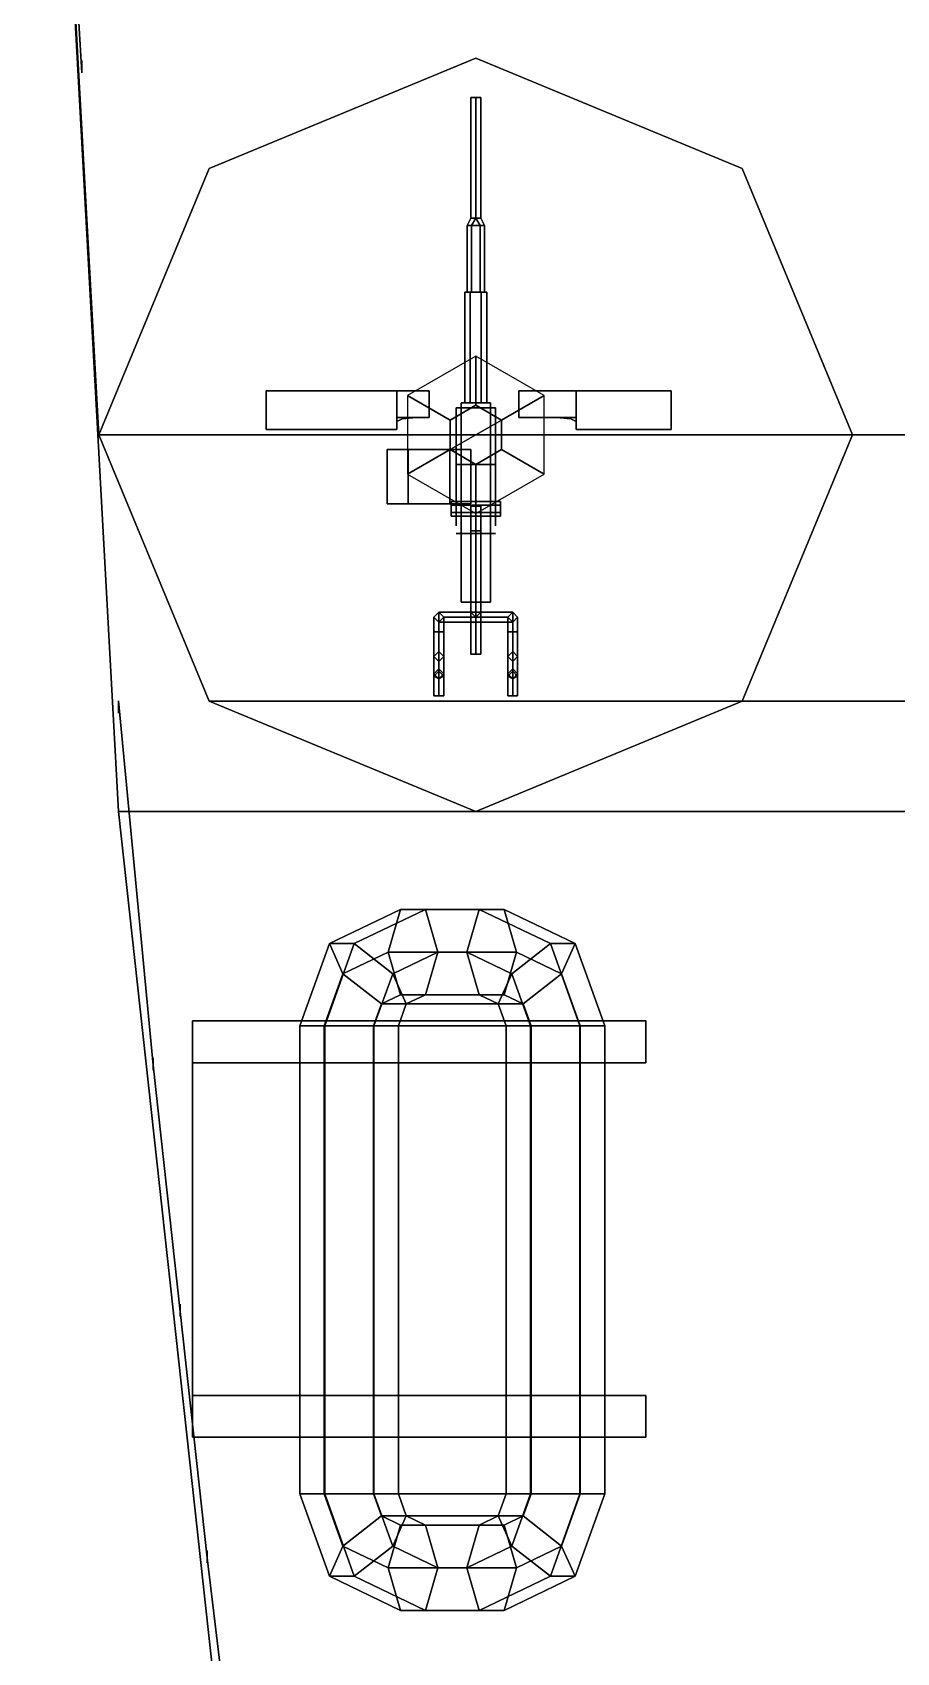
# Model space of a CAD drawing. Header units: millimetres. Extents: x -3.6 to 3.6, y -24.4 to 42.3.
# Drawn here: x -3.58 to -0.07, y -17.62 to -11.05 of the extents above; entities that cross this region are included whole.
import ezdxf

# ---------------------------------------------------------------- set-up
doc = ezdxf.new("R2010")
doc.units = ezdxf.units.MM
for name, color, linetype in [('boats', 1, 'Continuous'), ('gun', 1, 'Continuous'), ('railings', 6, 'Continuous'), ('sleeve', 5, 'Continuous'), ('turret', 2, 'Continuous')]:
    doc.layers.add(name, color=color, linetype=linetype)

msp = doc.modelspace()

# ---------------------------------------------------------------- linework, layer by layer
for points in [[(3.23, -14.21, -1.44), (-3.23, -14.21, -1.44), (-3.58, -7.84, -1.9), (3.58, -7.84, -1.9)], [(-3.58, -7.84, -1.9), (-3.23, -14.21, -1.44), (-3.23, -14.21, 1.68), (-3.58, -7.84, 1.68)], [(-3.58, -7.84, 1.68), (-3.3141, -12.68, 1.68), (-3.31, -12.68, 4.07), (-3.58, -7.84, 4.07)], [(-3.58, -7.84, 4.07), (-3.31, -12.68, 4.07), (3.31, -12.68, 4.07), (3.58, -7.84, 4.07)], [(-1.78, -11.15, 4.07), (-2.8619, -11.5981, 4.07), (-2.8619, -11.5981, 5.07), (-1.78, -11.15, 5.07)], [(-2.8619, -11.5981, 4.07), (-1.78, -11.15, 4.07), (-1.78, -11.15, 5.07), (-2.8619, -11.5981, 5.07)], [(-0.6981, -11.5981, 4.07), (-1.78, -11.15, 4.07), (-1.78, -11.15, 5.07), (-0.6981, -11.5981, 5.07)], [(-1.78, -11.15, 4.07), (-0.6981, -11.5981, 4.07), (-0.6981, -11.5981, 5.07), (-1.78, -11.15, 5.07)], [(-2.8619, -11.5981, 4.07), (-3.31, -12.68, 4.07), (-3.31, -12.68, 5.07), (-2.8619, -11.5981, 5.07)], [(-3.31, -12.68, 4.07), (-2.8619, -11.5981, 4.07), (-2.8619, -11.5981, 5.07), (-3.31, -12.68, 5.07)], [(-0.25, -12.68, 4.07), (-0.6981, -11.5981, 4.07), (-0.6981, -11.5981, 5.07), (-0.25, -12.68, 5.07)], [(-0.6981, -11.5981, 4.07), (-0.25, -12.68, 4.07), (-0.25, -12.68, 5.07), (-0.6981, -11.5981, 5.07)], [(-1.8839, -12.62, 5.31), (-1.78, -12.56, 5.31), (-1.78, -12.36, 4.07), (-2.0571, -12.52, 4.07)], [(-1.78, -12.56, 5.31), (-1.6761, -12.62, 5.31), (-1.5029, -12.52, 4.07), (-1.78, -12.36, 4.07)], [(-1.8839, -12.74, 5.31), (-1.8839, -12.62, 5.31), (-2.0571, -12.52, 4.07), (-2.0571, -12.84, 4.07)], [(-1.6761, -12.62, 5.31), (-1.6761, -12.74, 5.31), (-1.5029, -12.84, 4.07), (-1.5029, -12.52, 4.07)], [(-3.3141, -12.68, 1.68), (-3.23, -14.21, 1.68), (3.23, -14.21, 1.68), (3.3141, -12.68, 1.68)], [(-2.8619, -13.7619, 1.68), (-3.31, -12.68, 1.68), (-3.31, -12.68, 5.07), (-2.8619, -13.7619, 5.07)], [(-3.31, -12.68, 1.68), (-2.8619, -13.7619, 1.68), (-2.8619, -13.7619, 5.07), (-3.31, -12.68, 5.07)], [(-3.31, -12.68, 4.07), (-2.8619, -13.7619, 4.07), (2.8619, -13.7619, 4.07), (3.31, -12.68, 4.07)], [(-0.25, -12.68, 4.07), (-0.6981, -13.7619, 4.07), (-0.6981, -13.7619, 5.07), (-0.25, -12.68, 5.07)], [(-0.6981, -13.7619, 4.07), (-0.25, -12.68, 4.07), (-0.25, -12.68, 5.07), (-0.6981, -13.7619, 5.07)], [(-1.78, -12.8, 5.31), (-1.8839, -12.74, 5.31), (-2.0571, -12.84, 4.07), (-1.78, -13, 4.07)], [(-1.6761, -12.74, 5.31), (-1.78, -12.8, 5.31), (-1.78, -13, 4.07), (-1.5029, -12.84, 4.07)], [(-1.78, -14.21, 1.68), (-2.8619, -13.7619, 1.68), (-2.8619, -13.7619, 5.07), (-1.78, -14.21, 5.07)], [(-2.8619, -13.7619, 1.68), (-1.78, -14.21, 1.68), (-1.78, -14.21, 5.07), (-2.8619, -13.7619, 5.07)], [(-2.8619, -13.7619, 4.07), (-1.78, -14.21, 4.07), (1.78, -14.21, 4.07), (2.8619, -13.7619, 4.07)], [(-0.6981, -13.7619, 4.07), (-1.78, -14.21, 4.07), (-1.78, -14.21, 5.07), (-0.6981, -13.7619, 5.07)], [(-1.78, -14.21, 4.07), (-0.6981, -13.7619, 4.07), (-0.6981, -13.7619, 5.07), (-1.78, -14.21, 5.07)], [(-3.23, -14.21, 1.68), (-2.82, -17.95, 1.68), (2.82, -17.95, 1.68), (3.23, -14.21, 1.68)], [(-3.23, -14.21, -1.44), (-2.82, -17.95, -0.71), (-2.82, -17.95, 1.68), (-3.23, -14.21, 1.68)], [(0, -17.95, -1.04), (-2.82, -17.95, -0.71), (-3.23, -14.21, -1.44), (0, -14.21, -1.44)], [(-1.78, -14.21, 4.07), (-1.78, -14.21, 1.68), (1.78, -14.21, 1.68), (1.78, -14.21, 4.07)], [(-2.93, -15.06, 1.68), (-2.93, -15.23, 1.68), (-2.93, -15.23, 4.07), (-2.93, -15.06, 4.07)], [(-2.93, -15.06, 4.07), (-2.93, -15.23, 4.07), (-2.93, -15.23, 1.68), (-2.93, -15.06, 1.68)], [(-1.09, -15.06, 1.68), (-1.09, -15.23, 1.68), (-1.09, -15.23, 5.09), (-1.09, -15.06, 5.09)], [(-1.09, -15.06, 5.09), (-1.09, -15.23, 5.09), (-1.09, -15.23, 1.68), (-1.09, -15.06, 1.68)], [(-2.93, -15.23, 3.9), (-2.93, -15.23, 4.07), (-2.93, -16.58, 4.07), (-2.93, -16.58, 3.9)], [(-2.93, -16.58, 3.9), (-2.93, -16.58, 4.07), (-2.93, -15.23, 4.07), (-2.93, -15.23, 3.9)], [(-2.93, -16.58, 4.07), (-2.93, -16.75, 4.07), (-2.93, -16.75, 1.68), (-2.93, -16.58, 1.68)], [(-2.93, -16.58, 1.68), (-2.93, -16.75, 1.68), (-2.93, -16.75, 4.07), (-2.93, -16.58, 4.07)], [(-1.09, -16.58, 5.09), (-1.09, -16.75, 5.09), (-1.09, -16.75, 1.68), (-1.09, -16.58, 1.68)], [(-1.09, -16.58, 1.68), (-1.09, -16.75, 1.68), (-1.09, -16.75, 5.09), (-1.09, -16.58, 5.09)]]:
    msp.add_3dface(points)
at = {"invisible_edges": 1}
for points in [[(-2.93, -15.06, 4.07), (-2.93, -15.23, 4.07), (-1.09, -15.23, 5.09), (-1.09, -15.06, 5.09)], [(-1.09, -15.06, 5.09), (-1.09, -15.23, 5.09), (-2.93, -15.23, 4.07), (-2.93, -15.06, 4.07)], [(-1.09, -16.58, 5.09), (-1.09, -16.75, 5.09), (-2.93, -16.75, 4.07), (-2.93, -16.58, 4.07)], [(-2.93, -16.58, 4.07), (-2.93, -16.75, 4.07), (-1.09, -16.75, 5.09), (-1.09, -16.58, 5.09)]]:
    msp.add_3dface(points, dxfattribs=at)
at = {"layer": 'boats'}
for points in [[(-2.2736, -14.7454, 4.5348), (-2.3745, -14.7454, 4.7075), (-2.0856, -14.6068, 4.8762), (-1.9847, -14.6068, 4.7035)], [(-2.3745, -14.7454, 4.7075), (-2.3192, -14.8679, 4.8556), (-2.136, -14.78, 4.9626), (-2.0856, -14.6068, 4.8762)], [(-2.1174, -14.8679, 4.5102), (-2.2736, -14.7454, 4.5348), (-1.9847, -14.6068, 4.7035), (-1.9343, -14.78, 4.6172)], [(-1.8165, -14.78, 5.1492), (-1.7661, -14.6068, 5.0628), (-2.0856, -14.6068, 4.8762), (-2.136, -14.78, 4.9626)], [(-1.7661, -14.6068, 5.0628), (-1.6652, -14.6068, 4.8901), (-1.9847, -14.6068, 4.7035), (-2.0856, -14.6068, 4.8762)], [(-1.6652, -14.6068, 4.8901), (-1.6148, -14.78, 4.8038), (-1.9343, -14.78, 4.6172), (-1.9847, -14.6068, 4.7035)], [(-1.7661, -14.6068, 5.0628), (-1.8165, -14.78, 5.1492), (-1.6334, -14.8679, 5.2562), (-1.4772, -14.7454, 5.2316)], [(-1.6652, -14.6068, 4.8901), (-1.7661, -14.6068, 5.0628), (-1.4772, -14.7454, 5.2316), (-1.3763, -14.7454, 5.0589)], [(-1.6148, -14.78, 4.8038), (-1.6652, -14.6068, 4.8901), (-1.3763, -14.7454, 5.0589), (-1.4316, -14.8679, 4.9108)], [(-2.3933, -15.08, 4.4649), (-2.4942, -15.08, 4.6375), (-2.3745, -14.7454, 4.7075), (-2.2736, -14.7454, 4.5348)], [(-2.4942, -15.08, 4.6375), (-2.3951, -15.08, 4.8113), (-2.3192, -14.8679, 4.8556), (-2.3745, -14.7454, 4.7075)], [(-2.1933, -15.08, 4.4659), (-2.3933, -15.08, 4.4649), (-2.2736, -14.7454, 4.5348), (-2.1174, -14.8679, 4.5102)], [(-2.3192, -14.8679, 4.8556), (-2.163, -14.9903, 4.831), (-2.0856, -14.9532, 4.8762), (-2.136, -14.78, 4.9626)], [(-1.7661, -14.9532, 5.0628), (-1.8165, -14.78, 5.1492), (-2.136, -14.78, 4.9626), (-2.0856, -14.9532, 4.8762)], [(-2.0621, -14.9903, 4.6583), (-2.1174, -14.8679, 4.5102), (-1.9343, -14.78, 4.6172), (-1.9847, -14.9532, 4.7035)], [(-1.6148, -14.78, 4.8038), (-1.6652, -14.9532, 4.8901), (-1.9847, -14.9532, 4.7035), (-1.9343, -14.78, 4.6172)], [(-1.8165, -14.78, 5.1492), (-1.7661, -14.9532, 5.0628), (-1.6887, -14.9903, 5.1081), (-1.6334, -14.8679, 5.2562)], [(-1.6652, -14.9532, 4.8901), (-1.6148, -14.78, 4.8038), (-1.4316, -14.8679, 4.9108), (-1.5878, -14.9903, 4.9354)], [(-1.4772, -14.7454, 5.2316), (-1.6334, -14.8679, 5.2562), (-1.5575, -15.08, 5.3005), (-1.3575, -15.08, 5.3015)], [(-1.3763, -14.7454, 5.0589), (-1.4772, -14.7454, 5.2316), (-1.3575, -15.08, 5.3015), (-1.2566, -15.08, 5.1288)], [(-1.4316, -14.8679, 4.9108), (-1.3763, -14.7454, 5.0589), (-1.2566, -15.08, 5.1288), (-1.3557, -15.08, 4.9551)], [(-2.3951, -15.08, 4.8113), (-2.1951, -15.08, 4.8123), (-2.163, -14.9903, 4.831), (-2.3192, -14.8679, 4.8556)], [(-2.0942, -15.08, 4.6396), (-2.1933, -15.08, 4.4659), (-2.1174, -14.8679, 4.5102), (-2.0621, -14.9903, 4.6583)], [(-1.6334, -14.8679, 5.2562), (-1.6887, -14.9903, 5.1081), (-1.6566, -15.08, 5.1268), (-1.5575, -15.08, 5.3005)], [(-1.5878, -14.9903, 4.9354), (-1.4316, -14.8679, 4.9108), (-1.3557, -15.08, 4.9551), (-1.5557, -15.08, 4.9541)], [(-2.1951, -15.08, 4.8123), (-2.0942, -15.08, 4.6396), (-2.0621, -14.9903, 4.6583), (-2.163, -14.9903, 4.831)], [(-2.163, -14.9903, 4.831), (-2.0621, -14.9903, 4.6583), (-1.9847, -14.9532, 4.7035), (-2.0856, -14.9532, 4.8762)], [(-2.0621, -14.9903, 4.6583), (-1.5878, -14.9903, 4.9354), (-1.5557, -15.08, 4.9541), (-2.0942, -15.08, 4.6396)], [(-2.0942, -15.08, 4.6396), (-1.5557, -15.08, 4.9541), (-1.5878, -14.9903, 4.9354), (-2.0621, -14.9903, 4.6583)], [(-1.6652, -14.9532, 4.8901), (-1.7661, -14.9532, 5.0628), (-2.0856, -14.9532, 4.8762), (-1.9847, -14.9532, 4.7035)], [(-2.0621, -14.9903, 4.6583), (-1.5878, -14.9903, 4.9354), (-1.6652, -14.9532, 4.8901), (-1.9847, -14.9532, 4.7035)], [(-1.9847, -14.9532, 4.7035), (-1.6652, -14.9532, 4.8901), (-1.5878, -14.9903, 4.9354), (-2.0621, -14.9903, 4.6583)], [(-1.7661, -14.9532, 5.0628), (-1.6652, -14.9532, 4.8901), (-1.5878, -14.9903, 4.9354), (-1.6887, -14.9903, 5.1081)], [(-1.6887, -14.9903, 5.1081), (-1.5878, -14.9903, 4.9354), (-1.5557, -15.08, 4.9541), (-1.6566, -15.08, 5.1268)], [(-2.4942, -15.08, 4.6375), (-2.3933, -15.08, 4.4649), (-2.3933, -16.98, 4.4649), (-2.4942, -16.98, 4.6375)], [(-2.3951, -15.08, 4.8113), (-2.4942, -15.08, 4.6375), (-2.4942, -16.98, 4.6375), (-2.3951, -16.98, 4.8113)], [(-2.1951, -15.08, 4.8123), (-2.3951, -15.08, 4.8113), (-2.3951, -16.98, 4.8113), (-2.1951, -16.98, 4.8123)], [(-2.3933, -15.08, 4.4649), (-2.1933, -15.08, 4.4659), (-2.1933, -16.98, 4.4659), (-2.3933, -16.98, 4.4649)], [(-2.0942, -15.08, 4.6396), (-2.1951, -15.08, 4.8123), (-2.1951, -16.98, 4.8123), (-2.0942, -16.98, 4.6396)], [(-2.1933, -15.08, 4.4659), (-2.0942, -15.08, 4.6396), (-2.0942, -16.98, 4.6396), (-2.1933, -16.98, 4.4659)], [(-2.0942, -16.98, 4.6396), (-1.5557, -16.98, 4.9541), (-1.5557, -15.08, 4.9541), (-2.0942, -15.08, 4.6396)], [(-2.0942, -15.08, 4.6396), (-1.5557, -15.08, 4.9541), (-1.5557, -16.98, 4.9541), (-2.0942, -16.98, 4.6396)], [(-1.5575, -15.08, 5.3005), (-1.6566, -15.08, 5.1268), (-1.6566, -16.98, 5.1268), (-1.5575, -16.98, 5.3005)], [(-1.6566, -15.08, 5.1268), (-1.5557, -15.08, 4.9541), (-1.5557, -16.98, 4.9541), (-1.6566, -16.98, 5.1268)], [(-1.3575, -15.08, 5.3015), (-1.5575, -15.08, 5.3005), (-1.5575, -16.98, 5.3005), (-1.3575, -16.98, 5.3015)], [(-1.5557, -15.08, 4.9541), (-1.3557, -15.08, 4.9551), (-1.3557, -16.98, 4.9551), (-1.5557, -16.98, 4.9541)], [(-1.2566, -15.08, 5.1288), (-1.3575, -15.08, 5.3015), (-1.3575, -16.98, 5.3015), (-1.2566, -16.98, 5.1288)], [(-1.3557, -15.08, 4.9551), (-1.2566, -15.08, 5.1288), (-1.2566, -16.98, 5.1288), (-1.3557, -16.98, 4.9551)], [(-2.2736, -17.3146, 4.5348), (-2.3745, -17.3146, 4.7075), (-2.4942, -16.98, 4.6375), (-2.3933, -16.98, 4.4649)], [(-2.3745, -17.3146, 4.7075), (-2.3192, -17.1921, 4.8556), (-2.3951, -16.98, 4.8113), (-2.4942, -16.98, 4.6375)], [(-2.3192, -17.1921, 4.8556), (-2.163, -17.0697, 4.831), (-2.1951, -16.98, 4.8123), (-2.3951, -16.98, 4.8113)], [(-2.1174, -17.1921, 4.5102), (-2.2736, -17.3146, 4.5348), (-2.3933, -16.98, 4.4649), (-2.1933, -16.98, 4.4659)], [(-2.163, -17.0697, 4.831), (-2.0621, -17.0697, 4.6583), (-2.0942, -16.98, 4.6396), (-2.1951, -16.98, 4.8123)], [(-2.0621, -17.0697, 4.6583), (-2.1174, -17.1921, 4.5102), (-2.1933, -16.98, 4.4659), (-2.0942, -16.98, 4.6396)], [(-2.0621, -17.0697, 4.6583), (-1.5878, -17.0697, 4.9354), (-1.5557, -16.98, 4.9541), (-2.0942, -16.98, 4.6396)], [(-2.0942, -16.98, 4.6396), (-1.5557, -16.98, 4.9541), (-1.5878, -17.0697, 4.9354), (-2.0621, -17.0697, 4.6583)], [(-1.5575, -16.98, 5.3005), (-1.6566, -16.98, 5.1268), (-1.6887, -17.0697, 5.1081), (-1.6334, -17.1921, 5.2562)], [(-1.6566, -16.98, 5.1268), (-1.5557, -16.98, 4.9541), (-1.5878, -17.0697, 4.9354), (-1.6887, -17.0697, 5.1081)], [(-1.3575, -16.98, 5.3015), (-1.5575, -16.98, 5.3005), (-1.6334, -17.1921, 5.2562), (-1.4772, -17.3146, 5.2316)], [(-1.5557, -16.98, 4.9541), (-1.3557, -16.98, 4.9551), (-1.4316, -17.1921, 4.9108), (-1.5878, -17.0697, 4.9354)], [(-1.2566, -16.98, 5.1288), (-1.3575, -16.98, 5.3015), (-1.4772, -17.3146, 5.2316), (-1.3763, -17.3146, 5.0589)], [(-1.3557, -16.98, 4.9551), (-1.2566, -16.98, 5.1288), (-1.3763, -17.3146, 5.0589), (-1.4316, -17.1921, 4.9108)], [(-2.136, -17.28, 4.9626), (-2.0856, -17.1068, 4.8762), (-2.163, -17.0697, 4.831), (-2.3192, -17.1921, 4.8556)], [(-2.0856, -17.1068, 4.8762), (-1.9847, -17.1068, 4.7035), (-2.0621, -17.0697, 4.6583), (-2.163, -17.0697, 4.831)], [(-1.9847, -17.1068, 4.7035), (-1.9343, -17.28, 4.6172), (-2.1174, -17.1921, 4.5102), (-2.0621, -17.0697, 4.6583)], [(-1.9847, -17.1068, 4.7035), (-1.6652, -17.1068, 4.8901), (-1.5878, -17.0697, 4.9354), (-2.0621, -17.0697, 4.6583)], [(-2.0621, -17.0697, 4.6583), (-1.5878, -17.0697, 4.9354), (-1.6652, -17.1068, 4.8901), (-1.9847, -17.1068, 4.7035)], [(-1.6334, -17.1921, 5.2562), (-1.6887, -17.0697, 5.1081), (-1.7661, -17.1068, 5.0628), (-1.8165, -17.28, 5.1492)], [(-1.6887, -17.0697, 5.1081), (-1.5878, -17.0697, 4.9354), (-1.6652, -17.1068, 4.8901), (-1.7661, -17.1068, 5.0628)], [(-1.5878, -17.0697, 4.9354), (-1.4316, -17.1921, 4.9108), (-1.6148, -17.28, 4.8038), (-1.6652, -17.1068, 4.8901)], [(-1.8165, -17.28, 5.1492), (-1.7661, -17.1068, 5.0628), (-2.0856, -17.1068, 4.8762), (-2.136, -17.28, 4.9626)], [(-1.7661, -17.1068, 5.0628), (-1.6652, -17.1068, 4.8901), (-1.9847, -17.1068, 4.7035), (-2.0856, -17.1068, 4.8762)], [(-1.6652, -17.1068, 4.8901), (-1.6148, -17.28, 4.8038), (-1.9343, -17.28, 4.6172), (-1.9847, -17.1068, 4.7035)], [(-2.0856, -17.4532, 4.8762), (-2.136, -17.28, 4.9626), (-2.3192, -17.1921, 4.8556), (-2.3745, -17.3146, 4.7075)], [(-1.9343, -17.28, 4.6172), (-1.9847, -17.4532, 4.7035), (-2.2736, -17.3146, 4.5348), (-2.1174, -17.1921, 4.5102)], [(-1.4772, -17.3146, 5.2316), (-1.6334, -17.1921, 5.2562), (-1.8165, -17.28, 5.1492), (-1.7661, -17.4532, 5.0628)], [(-1.4316, -17.1921, 4.9108), (-1.3763, -17.3146, 5.0589), (-1.6652, -17.4532, 4.8901), (-1.6148, -17.28, 4.8038)], [(-1.7661, -17.4532, 5.0628), (-1.8165, -17.28, 5.1492), (-2.136, -17.28, 4.9626), (-2.0856, -17.4532, 4.8762)], [(-1.6148, -17.28, 4.8038), (-1.6652, -17.4532, 4.8901), (-1.9847, -17.4532, 4.7035), (-1.9343, -17.28, 4.6172)], [(-1.9847, -17.4532, 4.7035), (-2.0856, -17.4532, 4.8762), (-2.3745, -17.3146, 4.7075), (-2.2736, -17.3146, 4.5348)], [(-1.3763, -17.3146, 5.0589), (-1.4772, -17.3146, 5.2316), (-1.7661, -17.4532, 5.0628), (-1.6652, -17.4532, 4.8901)], [(-1.6652, -17.4532, 4.8901), (-1.7661, -17.4532, 5.0628), (-2.0856, -17.4532, 4.8762), (-1.9847, -17.4532, 4.7035)]]:
    msp.add_3dface(points, dxfattribs=at)
at = {"layer": 'gun'}
for points in [[(-1.8, -11.31, 5.54), (-1.78, -11.31, 5.52), (-1.78, -11.8, 5.52), (-1.8, -11.8, 5.54)], [(-1.78, -11.31, 5.56), (-1.8, -11.31, 5.54), (-1.8, -11.8, 5.54), (-1.78, -11.8, 5.56)], [(-1.76, -11.31, 5.54), (-1.78, -11.31, 5.52), (-1.8, -11.31, 5.54), (-1.78, -11.31, 5.56)], [(-1.78, -11.31, 5.52), (-1.76, -11.31, 5.54), (-1.76, -11.8, 5.54), (-1.78, -11.8, 5.52)], [(-1.76, -11.31, 5.54), (-1.78, -11.31, 5.56), (-1.78, -11.8, 5.56), (-1.76, -11.8, 5.54)]]:
    msp.add_3dface(points, dxfattribs=at)
at = {"layer": 'railings'}
for points in [[(-3.44, -10.19, 5.07), (-3.44, -10.19, 5.12), (-3.38, -11.21, 5.12), (-3.38, -11.21, 5.07)], [(-3.38, -11.21, 5.07), (-3.38, -11.21, 5.12), (-3.44, -10.19, 5.12), (-3.44, -10.19, 5.07)], [(-3.38, -11.16, 4.07), (-3.38, -11.21, 4.07), (-3.38, -11.21, 5.07), (-3.38, -11.16, 5.07)], [(-3.38, -11.16, 5.07), (-3.38, -11.21, 5.07), (-3.38, -11.21, 4.07), (-3.38, -11.16, 4.07)], [(-3.23, -13.76, 2.68), (-3.23, -13.76, 2.73), (-3.09, -15.24, 2.73), (-3.09, -15.24, 2.68)], [(-3.09, -15.24, 2.68), (-3.09, -15.24, 2.73), (-3.23, -13.76, 2.73), (-3.23, -13.76, 2.68)], [(-3.23, -13.76, 1.68), (-3.23, -13.81, 1.68), (-3.23, -13.81, 2.68), (-3.23, -13.76, 2.68)], [(-3.23, -13.76, 2.68), (-3.23, -13.81, 2.68), (-3.23, -13.81, 1.68), (-3.23, -13.76, 1.68)], [(-3.09, -15.21, 2.68), (-3.09, -15.26, 2.68), (-3.09, -15.26, 1.68), (-3.09, -15.21, 1.68)], [(-3.09, -15.21, 1.68), (-3.09, -15.26, 1.68), (-3.09, -15.26, 2.68), (-3.09, -15.21, 2.68)], [(-2.98, -16.24, 2.68), (-2.98, -16.24, 2.73), (-3.09, -15.24, 2.73), (-3.09, -15.24, 2.68)], [(-3.09, -15.24, 2.68), (-3.09, -15.24, 2.73), (-2.98, -16.24, 2.73), (-2.98, -16.24, 2.68)], [(-2.98, -16.21, 1.68), (-2.98, -16.26, 1.68), (-2.98, -16.26, 2.68), (-2.98, -16.21, 2.68)], [(-2.98, -16.21, 2.68), (-2.98, -16.26, 2.68), (-2.98, -16.26, 1.68), (-2.98, -16.21, 1.68)], [(-2.87, -17.24, 2.68), (-2.87, -17.24, 2.73), (-2.98, -16.24, 2.73), (-2.98, -16.24, 2.68)], [(-2.98, -16.24, 2.68), (-2.98, -16.24, 2.73), (-2.87, -17.24, 2.73), (-2.87, -17.24, 2.68)], [(-2.87, -17.21, 1.68), (-2.87, -17.26, 1.68), (-2.87, -17.26, 2.68), (-2.87, -17.21, 2.68)], [(-2.87, -17.21, 2.68), (-2.87, -17.26, 2.68), (-2.87, -17.26, 1.68), (-2.87, -17.21, 1.68)], [(-2.87, -17.24, 2.68), (-2.87, -17.24, 2.73), (-2.75, -18.24, 2.73), (-2.75, -18.24, 2.68)], [(-2.75, -18.24, 2.68), (-2.75, -18.24, 2.73), (-2.87, -17.24, 2.73), (-2.87, -17.24, 2.68)]]:
    msp.add_3dface(points, dxfattribs=at)
at = {"layer": 'sleeve'}
for points in [[(-1.8, -11.8, 5.54), (-1.78, -11.8, 5.52), (-1.7975, -11.83, 5.5097), (-1.815, -11.83, 5.54)], [(-1.78, -11.8, 5.56), (-1.8, -11.8, 5.54), (-1.815, -11.83, 5.54), (-1.7975, -11.83, 5.5703)], [(-1.815, -11.83, 5.54), (-1.7975, -11.83, 5.5097), (-1.7975, -12.1, 5.5097), (-1.815, -12.1, 5.54)], [(-1.7975, -11.83, 5.5703), (-1.815, -11.83, 5.54), (-1.815, -12.1, 5.54), (-1.7975, -12.1, 5.5703)], [(-1.78, -11.8, 5.52), (-1.78, -11.8, 5.52), (-1.7625, -11.83, 5.5097), (-1.7975, -11.83, 5.5097)], [(-1.78, -11.8, 5.56), (-1.78, -11.8, 5.56), (-1.7975, -11.83, 5.5703), (-1.7625, -11.83, 5.5703)], [(-1.7975, -11.83, 5.5097), (-1.7625, -11.83, 5.5097), (-1.7625, -12.1, 5.5097), (-1.7975, -12.1, 5.5097)], [(-1.7625, -11.83, 5.5703), (-1.7975, -11.83, 5.5703), (-1.7975, -12.1, 5.5703), (-1.7625, -12.1, 5.5703)], [(-1.78, -11.8, 5.52), (-1.76, -11.8, 5.54), (-1.745, -11.83, 5.54), (-1.7625, -11.83, 5.5097)], [(-1.76, -11.8, 5.54), (-1.78, -11.8, 5.56), (-1.7625, -11.83, 5.5703), (-1.745, -11.83, 5.54)], [(-1.7625, -11.83, 5.5097), (-1.745, -11.83, 5.54), (-1.745, -12.1, 5.54), (-1.7625, -12.1, 5.5097)], [(-1.745, -11.83, 5.54), (-1.7625, -11.83, 5.5703), (-1.7625, -12.1, 5.5703), (-1.745, -12.1, 5.54)], [(-1.825, -12.1, 5.54), (-1.8025, -12.1, 5.501), (-1.8025, -12.55, 5.501), (-1.825, -12.55, 5.54)], [(-1.8025, -12.1, 5.579), (-1.825, -12.1, 5.54), (-1.825, -12.55, 5.54), (-1.8025, -12.55, 5.579)], [(-1.7575, -12.1, 5.501), (-1.8025, -12.1, 5.501), (-1.825, -12.1, 5.54), (-1.735, -12.1, 5.54)], [(-1.735, -12.1, 5.54), (-1.825, -12.1, 5.54), (-1.8025, -12.1, 5.579), (-1.7575, -12.1, 5.579)], [(-1.8025, -12.1, 5.501), (-1.7575, -12.1, 5.501), (-1.7575, -12.55, 5.501), (-1.8025, -12.55, 5.501)], [(-1.7575, -12.1, 5.579), (-1.8025, -12.1, 5.579), (-1.8025, -12.55, 5.579), (-1.7575, -12.55, 5.579)], [(-1.7575, -12.1, 5.501), (-1.735, -12.1, 5.54), (-1.735, -12.55, 5.54), (-1.7575, -12.55, 5.501)], [(-1.735, -12.1, 5.54), (-1.7575, -12.1, 5.579), (-1.7575, -12.55, 5.579), (-1.735, -12.55, 5.54)], [(-1.84, -12.55, 5.61), (-1.84, -12.55, 5.49), (-1.84, -13.36, 5.49), (-1.84, -13.36, 5.61)], [(-1.84, -12.55, 5.49), (-1.72, -12.55, 5.49), (-1.72, -13.36, 5.49), (-1.84, -13.36, 5.49)], [(-1.84, -13.36, 5.61), (-1.72, -13.36, 5.61), (-1.72, -12.55, 5.61), (-1.84, -12.55, 5.61)], [(-1.72, -12.55, 5.61), (-1.72, -12.55, 5.49), (-1.84, -12.55, 5.49), (-1.84, -12.55, 5.61)], [(-1.72, -13.36, 5.61), (-1.72, -13.36, 5.49), (-1.72, -12.55, 5.49), (-1.72, -12.55, 5.61)], [(-1.885, -12.74, 5.5228), (-2.055, -12.74, 5.5228), (-2.14, -12.74, 5.67), (-1.8, -12.74, 5.67)], [(-2.14, -12.74, 5.67), (-2.055, -12.74, 5.5228), (-2.055, -12.96, 5.5228), (-2.14, -12.96, 5.67)], [(-1.8, -12.74, 5.67), (-2.14, -12.74, 5.67), (-2.055, -12.74, 5.8172), (-1.885, -12.74, 5.8172)], [(-2.055, -12.74, 5.8172), (-2.14, -12.74, 5.67), (-2.14, -12.96, 5.67), (-2.055, -12.96, 5.8172)], [(-1.885, -12.74, 5.8172), (-2.055, -12.74, 5.8172), (-2.055, -12.96, 5.8172), (-1.885, -12.96, 5.8172)], [(-2.055, -12.74, 5.5228), (-1.885, -12.74, 5.5228), (-1.885, -12.96, 5.5228), (-2.055, -12.96, 5.5228)], [(-1.885, -12.74, 5.5228), (-1.8, -12.74, 5.67), (-1.8, -12.96, 5.67), (-1.885, -12.96, 5.5228)], [(-1.8, -12.74, 5.67), (-1.885, -12.74, 5.8172), (-1.885, -12.96, 5.8172), (-1.8, -12.96, 5.67)], [(-2.055, -12.96, 5.5228), (-1.885, -12.96, 5.5228), (-1.8, -12.96, 5.67), (-2.14, -12.96, 5.67)], [(-2.14, -12.96, 5.67), (-1.8, -12.96, 5.67), (-1.885, -12.96, 5.8172), (-2.055, -12.96, 5.8172)], [(-1.88, -13.01, 5.53), (-1.88, -12.95, 5.53), (-1.88, -12.965, 5.504), (-1.88, -12.995, 5.504)], [(-1.88, -12.995, 5.556), (-1.88, -12.965, 5.556), (-1.88, -12.95, 5.53), (-1.88, -13.01, 5.53)], [(-1.68, -12.95, 5.53), (-1.68, -12.965, 5.504), (-1.88, -12.965, 5.504), (-1.88, -12.95, 5.53)], [(-1.68, -12.965, 5.556), (-1.68, -12.95, 5.53), (-1.88, -12.95, 5.53), (-1.88, -12.965, 5.556)], [(-1.68, -12.995, 5.504), (-1.68, -12.965, 5.504), (-1.68, -12.95, 5.53), (-1.68, -13.01, 5.53)], [(-1.68, -13.01, 5.53), (-1.68, -12.95, 5.53), (-1.68, -12.965, 5.556), (-1.68, -12.995, 5.556)], [(-1.68, -12.965, 5.504), (-1.68, -12.995, 5.504), (-1.88, -12.995, 5.504), (-1.88, -12.965, 5.504)], [(-1.68, -12.995, 5.556), (-1.68, -12.965, 5.556), (-1.88, -12.965, 5.556), (-1.88, -12.995, 5.556)], [(-1.68, -12.995, 5.504), (-1.68, -13.01, 5.53), (-1.88, -13.01, 5.53), (-1.88, -12.995, 5.504)], [(-1.68, -13.01, 5.53), (-1.68, -12.995, 5.556), (-1.88, -12.995, 5.556), (-1.88, -13.01, 5.53)], [(-1.8, -12.97, 5.47), (-1.78, -12.97, 5.45), (-1.78, -13.42, 5.45), (-1.8, -13.4, 5.47)], [(-1.78, -12.97, 5.49), (-1.8, -12.97, 5.47), (-1.8, -13.4, 5.47), (-1.78, -13.42, 5.49)], [(-1.78, -12.97, 5.45), (-1.76, -12.97, 5.47), (-1.76, -13.4, 5.47), (-1.78, -13.42, 5.45)], [(-1.76, -12.97, 5.47), (-1.78, -12.97, 5.49), (-1.78, -13.42, 5.49), (-1.76, -13.4, 5.47)], [(-1.82, -13.08, 5.8907), (-1.86, -13.08, 5.96), (-1.7, -13.08, 5.96), (-1.74, -13.08, 5.8907)], [(-1.74, -13.08, 5.8907), (-1.7, -13.08, 5.96), (-1.86, -13.08, 5.96), (-1.82, -13.08, 5.8907)], [(-1.7, -13.08, 5.96), (-1.74, -13.08, 6.0293), (-1.82, -13.08, 6.0293), (-1.86, -13.08, 5.96)], [(-1.86, -13.08, 5.96), (-1.82, -13.08, 6.0293), (-1.74, -13.08, 6.0293), (-1.7, -13.08, 5.96)], [(-1.78, -13.07, 5.88), (-1.8, -13.07, 5.86), (-1.8, -13.57, 5.86), (-1.78, -13.57, 5.88)], [(-1.8, -13.07, 5.86), (-1.78, -13.07, 5.84), (-1.78, -13.57, 5.84), (-1.8, -13.57, 5.86)], [(-1.76, -13.07, 5.86), (-1.78, -13.07, 5.84), (-1.8, -13.07, 5.86), (-1.78, -13.07, 5.88)], [(-1.76, -13.07, 5.86), (-1.78, -13.07, 5.88), (-1.78, -13.57, 5.88), (-1.76, -13.57, 5.86)], [(-1.78, -13.07, 5.84), (-1.76, -13.07, 5.86), (-1.76, -13.57, 5.86), (-1.78, -13.57, 5.84)], [(-1.78, -13.17, 5.61), (-1.78, -13.32, 5.85), (-1.78, -13.22, 5.85), (-1.78, -13.08, 5.61)], [(-1.78, -13.08, 5.61), (-1.78, -13.22, 5.85), (-1.78, -13.32, 5.85), (-1.78, -13.17, 5.61)], [(-1.93, -13.4, 5.47), (-1.95, -13.42, 5.45), (-1.95, -13.42, 5.65), (-1.93, -13.4, 5.67)], [(-1.93, -13.4, 5.67), (-1.95, -13.42, 5.65), (-1.95, -13.48, 5.71), (-1.93, -13.48, 5.73)], [(-1.95, -13.42, 5.45), (-1.93, -13.44, 5.47), (-1.93, -13.44, 5.63), (-1.95, -13.42, 5.65)], [(-1.95, -13.42, 5.65), (-1.93, -13.44, 5.63), (-1.93, -13.48, 5.69), (-1.95, -13.48, 5.71)], [(-1.91, -13.42, 5.45), (-1.93, -13.4, 5.47), (-1.93, -13.4, 5.67), (-1.91, -13.42, 5.65)], [(-1.91, -13.42, 5.65), (-1.93, -13.4, 5.67), (-1.93, -13.48, 5.73), (-1.91, -13.48, 5.71)], [(-1.91, -13.42, 5.45), (-1.93, -13.4, 5.47), (-1.63, -13.4, 5.47), (-1.65, -13.42, 5.45)], [(-1.93, -13.4, 5.47), (-1.91, -13.42, 5.49), (-1.65, -13.42, 5.49), (-1.63, -13.4, 5.47)], [(-1.93, -13.44, 5.47), (-1.91, -13.42, 5.45), (-1.91, -13.42, 5.65), (-1.93, -13.44, 5.63)], [(-1.93, -13.44, 5.63), (-1.91, -13.42, 5.65), (-1.91, -13.48, 5.71), (-1.93, -13.48, 5.69)], [(-1.93, -13.44, 5.47), (-1.91, -13.42, 5.45), (-1.65, -13.42, 5.45), (-1.63, -13.44, 5.47)], [(-1.91, -13.42, 5.49), (-1.93, -13.44, 5.47), (-1.63, -13.44, 5.47), (-1.65, -13.42, 5.49)], [(-1.84, -13.36, 5.49), (-1.72, -13.36, 5.49), (-1.72, -13.36, 5.61), (-1.84, -13.36, 5.61)], [(-1.63, -13.4, 5.47), (-1.65, -13.42, 5.45), (-1.65, -13.42, 5.65), (-1.63, -13.4, 5.67)], [(-1.63, -13.4, 5.67), (-1.65, -13.42, 5.65), (-1.65, -13.48, 5.71), (-1.63, -13.48, 5.73)], [(-1.65, -13.42, 5.45), (-1.63, -13.44, 5.47), (-1.63, -13.44, 5.63), (-1.65, -13.42, 5.65)], [(-1.65, -13.42, 5.65), (-1.63, -13.44, 5.63), (-1.63, -13.48, 5.69), (-1.65, -13.48, 5.71)], [(-1.61, -13.42, 5.45), (-1.63, -13.4, 5.47), (-1.63, -13.4, 5.67), (-1.61, -13.42, 5.65)], [(-1.61, -13.42, 5.65), (-1.63, -13.4, 5.67), (-1.63, -13.48, 5.73), (-1.61, -13.48, 5.71)], [(-1.63, -13.44, 5.47), (-1.61, -13.42, 5.45), (-1.61, -13.42, 5.65), (-1.63, -13.44, 5.63)], [(-1.63, -13.44, 5.63), (-1.61, -13.42, 5.65), (-1.61, -13.48, 5.71), (-1.63, -13.48, 5.69)], [(-1.95, -13.48, 5.71), (-1.93, -13.48, 5.69), (-1.93, -13.56, 5.69), (-1.95, -13.58, 5.71)], [(-1.93, -13.48, 5.73), (-1.95, -13.48, 5.71), (-1.95, -13.58, 5.71), (-1.93, -13.56, 5.73)], [(-1.93, -13.48, 5.69), (-1.91, -13.48, 5.71), (-1.91, -13.58, 5.71), (-1.93, -13.56, 5.69)], [(-1.91, -13.48, 5.71), (-1.93, -13.48, 5.73), (-1.93, -13.56, 5.73), (-1.91, -13.58, 5.71)], [(-1.65, -13.48, 5.71), (-1.63, -13.48, 5.69), (-1.63, -13.56, 5.69), (-1.65, -13.58, 5.71)], [(-1.63, -13.48, 5.73), (-1.65, -13.48, 5.71), (-1.65, -13.58, 5.71), (-1.63, -13.56, 5.73)], [(-1.63, -13.48, 5.69), (-1.61, -13.48, 5.71), (-1.61, -13.58, 5.71), (-1.63, -13.56, 5.69)], [(-1.61, -13.48, 5.71), (-1.63, -13.48, 5.73), (-1.63, -13.56, 5.73), (-1.61, -13.58, 5.71)], [(-1.93, -13.56, 5.78), (-1.95, -13.58, 5.76), (-1.95, -13.65, 5.81), (-1.93, -13.63, 5.83)], [(-1.93, -13.64, 5.57), (-1.95, -13.66, 5.6), (-1.95, -13.58, 5.65), (-1.93, -13.56, 5.63)], [(-1.93, -13.56, 5.63), (-1.95, -13.58, 5.65), (-1.95, -13.58, 5.76), (-1.93, -13.56, 5.78)], [(-1.95, -13.58, 5.76), (-1.93, -13.6, 5.74), (-1.93, -13.67, 5.79), (-1.95, -13.65, 5.81)], [(-1.95, -13.66, 5.6), (-1.93, -13.67, 5.62), (-1.93, -13.6, 5.67), (-1.95, -13.58, 5.65)], [(-1.95, -13.58, 5.65), (-1.93, -13.6, 5.67), (-1.93, -13.6, 5.74), (-1.95, -13.58, 5.76)], [(-1.91, -13.58, 5.76), (-1.93, -13.56, 5.78), (-1.93, -13.63, 5.83), (-1.91, -13.65, 5.81)], [(-1.91, -13.66, 5.6), (-1.93, -13.64, 5.57), (-1.93, -13.56, 5.63), (-1.91, -13.58, 5.65)], [(-1.91, -13.58, 5.65), (-1.93, -13.56, 5.63), (-1.93, -13.56, 5.78), (-1.91, -13.58, 5.76)], [(-1.93, -13.6, 5.74), (-1.91, -13.58, 5.76), (-1.91, -13.65, 5.81), (-1.93, -13.67, 5.79)], [(-1.93, -13.67, 5.62), (-1.91, -13.66, 5.6), (-1.91, -13.58, 5.65), (-1.93, -13.6, 5.67)], [(-1.93, -13.6, 5.67), (-1.91, -13.58, 5.65), (-1.91, -13.58, 5.76), (-1.93, -13.6, 5.74)], [(-1.78, -13.57, 5.88), (-1.8, -13.57, 5.86), (-1.78, -13.57, 5.84), (-1.76, -13.57, 5.86)], [(-1.63, -13.56, 5.78), (-1.65, -13.58, 5.76), (-1.65, -13.65, 5.81), (-1.63, -13.63, 5.83)], [(-1.63, -13.64, 5.57), (-1.65, -13.66, 5.6), (-1.65, -13.58, 5.65), (-1.63, -13.56, 5.63)], [(-1.63, -13.56, 5.63), (-1.65, -13.58, 5.65), (-1.65, -13.58, 5.76), (-1.63, -13.56, 5.78)], [(-1.65, -13.58, 5.76), (-1.63, -13.6, 5.74), (-1.63, -13.67, 5.79), (-1.65, -13.65, 5.81)], [(-1.65, -13.66, 5.6), (-1.63, -13.67, 5.62), (-1.63, -13.6, 5.67), (-1.65, -13.58, 5.65)], [(-1.65, -13.58, 5.65), (-1.63, -13.6, 5.67), (-1.63, -13.6, 5.74), (-1.65, -13.58, 5.76)], [(-1.61, -13.58, 5.76), (-1.63, -13.56, 5.78), (-1.63, -13.63, 5.83), (-1.61, -13.65, 5.81)], [(-1.61, -13.66, 5.6), (-1.63, -13.64, 5.57), (-1.63, -13.56, 5.63), (-1.61, -13.58, 5.65)], [(-1.61, -13.58, 5.65), (-1.63, -13.56, 5.63), (-1.63, -13.56, 5.78), (-1.61, -13.58, 5.76)], [(-1.63, -13.6, 5.74), (-1.61, -13.58, 5.76), (-1.61, -13.65, 5.81), (-1.63, -13.67, 5.79)], [(-1.63, -13.67, 5.62), (-1.61, -13.66, 5.6), (-1.61, -13.58, 5.65), (-1.63, -13.6, 5.67)], [(-1.63, -13.6, 5.67), (-1.61, -13.58, 5.65), (-1.61, -13.58, 5.76), (-1.63, -13.6, 5.74)], [(-1.95, -13.74, 5.81), (-1.93, -13.74, 5.83), (-1.93, -13.63, 5.83), (-1.95, -13.65, 5.81)], [(-1.93, -13.64, 5.57), (-1.91, -13.66, 5.6), (-1.93, -13.67, 5.62), (-1.95, -13.66, 5.6)], [(-1.93, -13.74, 5.79), (-1.95, -13.74, 5.81), (-1.95, -13.65, 5.81), (-1.93, -13.67, 5.79)], [(-1.93, -13.74, 5.83), (-1.91, -13.74, 5.81), (-1.91, -13.65, 5.81), (-1.93, -13.63, 5.83)], [(-1.91, -13.74, 5.81), (-1.93, -13.74, 5.79), (-1.93, -13.67, 5.79), (-1.91, -13.65, 5.81)], [(-1.65, -13.74, 5.81), (-1.63, -13.74, 5.83), (-1.63, -13.63, 5.83), (-1.65, -13.65, 5.81)], [(-1.63, -13.64, 5.57), (-1.61, -13.66, 5.6), (-1.63, -13.67, 5.62), (-1.65, -13.66, 5.6)], [(-1.63, -13.74, 5.79), (-1.65, -13.74, 5.81), (-1.65, -13.65, 5.81), (-1.63, -13.67, 5.79)], [(-1.63, -13.74, 5.83), (-1.61, -13.74, 5.81), (-1.61, -13.65, 5.81), (-1.63, -13.63, 5.83)], [(-1.61, -13.74, 5.81), (-1.63, -13.74, 5.79), (-1.63, -13.67, 5.79), (-1.61, -13.65, 5.81)], [(-1.93, -13.74, 5.79), (-1.91, -13.74, 5.81), (-1.93, -13.74, 5.83), (-1.95, -13.74, 5.81)], [(-1.63, -13.74, 5.79), (-1.61, -13.74, 5.81), (-1.63, -13.74, 5.83), (-1.65, -13.74, 5.81)]]:
    msp.add_3dface(points, dxfattribs=at)
at = {"layer": 'turret'}
for points in [[(-2.1, -12.5014, 5.1976), (-2.1, -12.658, 6.0856), (-2.6308, -12.658, 6.0856), (-2.6308, -12.5014, 5.1976)], [(-2.6308, -12.5014, 5.1976), (-2.6308, -12.658, 6.0856), (-2.1, -12.658, 6.0856), (-2.1, -12.5014, 5.1976)], [(-1.9691, -12.5014, 5.1976), (-1.9691, -12.61, 5.8135), (-2.1, -12.61, 5.8135), (-2.1, -12.5014, 5.1976)], [(-2.1, -12.5014, 5.1976), (-2.1, -12.61, 5.8135), (-1.9691, -12.61, 5.8135), (-1.9691, -12.5014, 5.1976)], [(-1.78, -12.56, 5.31), (-1.8839, -12.62, 5.31), (-1.8839, -12.62, 5.41), (-1.78, -12.56, 5.41)], [(-1.78, -12.56, 5.41), (-1.8839, -12.62, 5.41), (-1.8839, -12.74, 5.41), (-1.6761, -12.62, 5.41)], [(-1.6761, -12.62, 5.31), (-1.78, -12.56, 5.31), (-1.78, -12.56, 5.41), (-1.6761, -12.62, 5.41)], [(-1.6055, -12.5014, 5.1976), (-1.6055, -12.61, 5.8135), (-1.3728, -12.61, 5.8135), (-1.3728, -12.5014, 5.1976)], [(-1.3728, -12.5014, 5.1976), (-1.3728, -12.61, 5.8135), (-1.6055, -12.61, 5.8135), (-1.6055, -12.5014, 5.1976)], [(-1.3728, -12.5014, 5.1976), (-1.3728, -12.658, 6.0856), (-0.9874, -12.658, 6.0856), (-0.9874, -12.5014, 5.1976)], [(-0.9874, -12.5014, 5.1976), (-0.9874, -12.658, 6.0856), (-1.3728, -12.658, 6.0856), (-1.3728, -12.5014, 5.1976)], [(-2.02, -12.61, 5.8135), (-2.0782, -12.6151, 5.8421), (-2.1, -12.6252, 5.8994), (-2.1, -12.61, 5.8135)], [(-2.1, -12.61, 5.8135), (-2.1, -12.6252, 5.8994), (-2.0782, -12.6151, 5.8421), (-2.02, -12.61, 5.8135)], [(-1.8839, -12.62, 5.31), (-1.8839, -12.74, 5.31), (-1.8839, -12.74, 5.41), (-1.8839, -12.62, 5.41)], [(-1.6761, -12.62, 5.41), (-1.8839, -12.74, 5.41), (-1.78, -12.8, 5.41), (-1.6761, -12.74, 5.41)], [(-1.86, -12.81, 5.43), (-1.86, -12.62, 5.5), (-1.86, -12.57, 5.41), (-1.86, -12.8, 5.41)], [(-1.86, -12.8, 5.41), (-1.86, -12.57, 5.41), (-1.86, -12.62, 5.5), (-1.86, -12.81, 5.43)], [(-1.7, -12.8, 5.41), (-1.7, -12.57, 5.41), (-1.86, -12.57, 5.41), (-1.86, -12.8, 5.41)], [(-1.86, -12.8, 5.41), (-1.86, -12.57, 5.41), (-1.7, -12.57, 5.41), (-1.7, -12.8, 5.41)], [(-1.86, -12.81, 5.43), (-1.86, -12.62, 5.5), (-1.86, -12.91, 5.55), (-1.86, -12.93, 5.49)], [(-1.86, -12.93, 5.49), (-1.86, -12.91, 5.55), (-1.86, -12.62, 5.5), (-1.86, -12.81, 5.43)], [(-1.7, -12.8, 5.41), (-1.7, -12.57, 5.41), (-1.7, -12.62, 5.5), (-1.7, -12.81, 5.43)], [(-1.7, -12.81, 5.43), (-1.7, -12.62, 5.5), (-1.7, -12.57, 5.41), (-1.7, -12.8, 5.41)], [(-1.7, -12.81, 5.43), (-1.7, -12.62, 5.5), (-1.7, -12.91, 5.55), (-1.7, -12.93, 5.49)], [(-1.7, -12.93, 5.49), (-1.7, -12.91, 5.55), (-1.7, -12.62, 5.5), (-1.7, -12.81, 5.43)], [(-1.6761, -12.74, 5.31), (-1.6761, -12.62, 5.31), (-1.6761, -12.62, 5.41), (-1.6761, -12.74, 5.41)], [(-1.3728, -12.61, 5.8135), (-1.3728, -12.6252, 5.8994), (-1.3946, -12.6151, 5.8421), (-1.4528, -12.61, 5.8135)], [(-1.4528, -12.61, 5.8135), (-1.3946, -12.6151, 5.8421), (-1.3728, -12.6252, 5.8994), (-1.3728, -12.61, 5.8135)], [(-1.8839, -12.74, 5.31), (-1.78, -12.8, 5.31), (-1.78, -12.8, 5.41), (-1.8839, -12.74, 5.41)], [(-1.78, -12.8, 5.31), (-1.6761, -12.74, 5.31), (-1.6761, -12.74, 5.41), (-1.78, -12.8, 5.41)], [(-1.86, -13, 5.47), (-1.86, -12.98, 5.6), (-1.86, -12.91, 5.55), (-1.86, -12.93, 5.49)], [(-1.86, -12.93, 5.49), (-1.86, -12.91, 5.55), (-1.86, -12.98, 5.6), (-1.86, -13, 5.47)], [(-1.7, -12.93, 5.49), (-1.7, -12.91, 5.55), (-1.7, -12.98, 5.6), (-1.7, -13, 5.47)], [(-1.7, -13, 5.47), (-1.7, -12.98, 5.6), (-1.7, -12.91, 5.55), (-1.7, -12.93, 5.49)], [(-1.86, -13.05, 5.51), (-1.86, -13.05, 5.56), (-1.86, -12.98, 5.6), (-1.86, -13, 5.47)], [(-1.86, -13, 5.47), (-1.86, -12.98, 5.6), (-1.86, -13.05, 5.56), (-1.86, -13.05, 5.51)], [(-1.7, -13.05, 5.51), (-1.7, -13.05, 5.56), (-1.7, -12.98, 5.6), (-1.7, -13, 5.47)], [(-1.7, -13, 5.47), (-1.7, -12.98, 5.6), (-1.7, -13.05, 5.56), (-1.7, -13.05, 5.51)]]:
    msp.add_3dface(points, dxfattribs=at)

doc.saveas('drawing.dxf')
